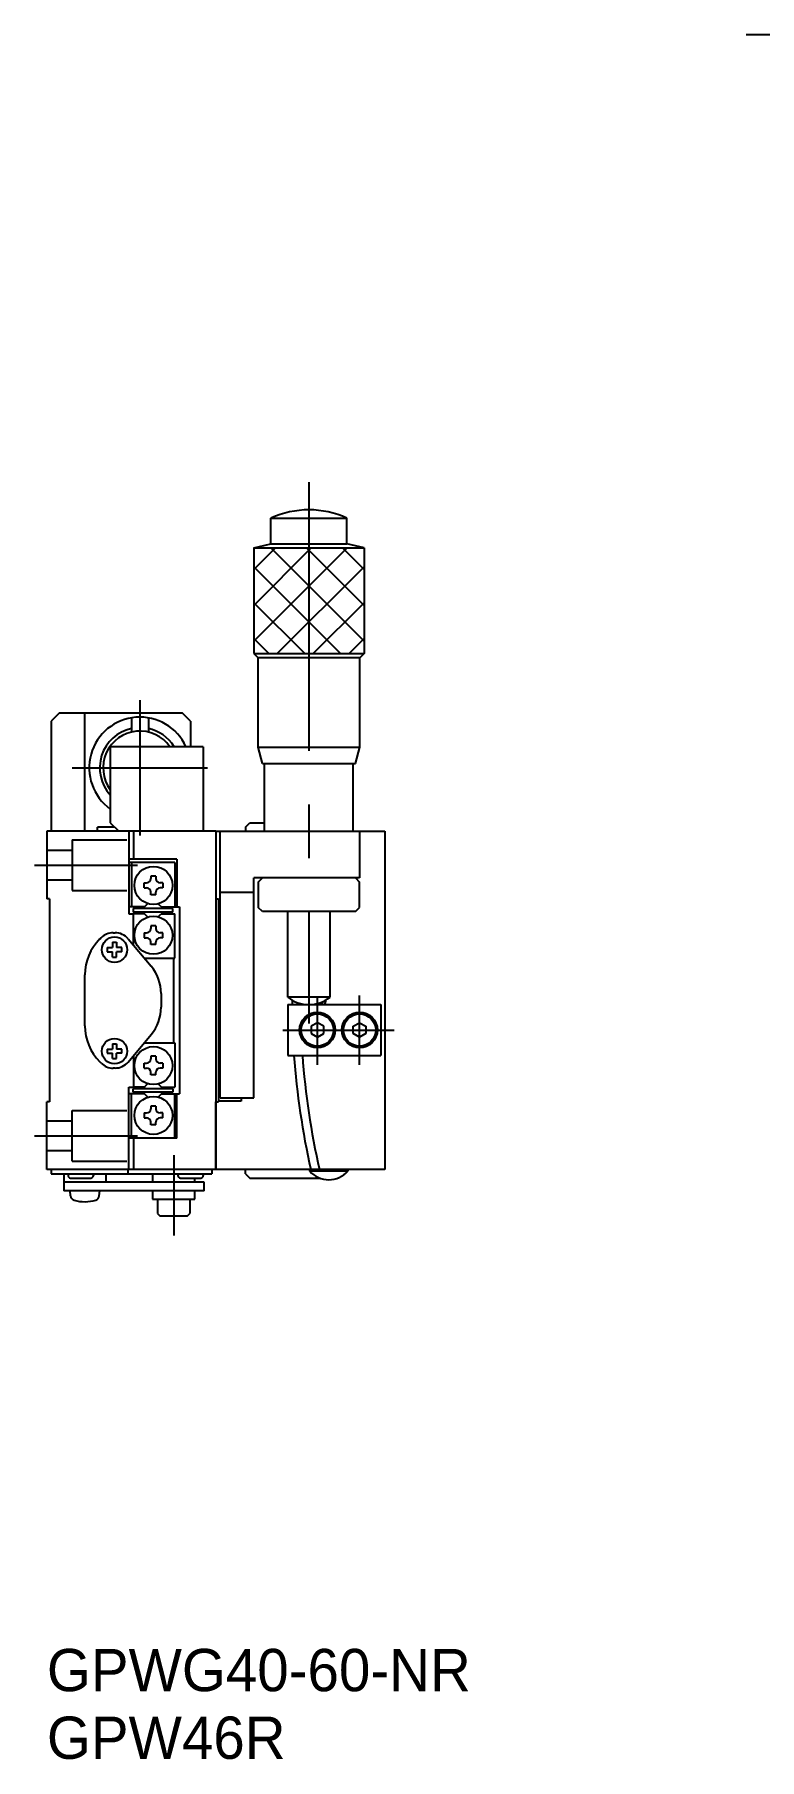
# Model space of a CAD drawing. Extents: x 361 to 615, y 544 to 782.
# Drawn here: x 361 to 446.7, y 545.9 to 749.8 of the extents above; entities that cross this region are included whole.
import ezdxf

# ---------------------------------------------------------------- set-up
doc = ezdxf.new("R2010")
doc.units = 0
doc.linetypes.add('CENTER', pattern=[50.8, 31.75, -6.35, 6.35, -6.35])
doc.layers.get('0').update_dxf_attribs({"linetype": 'CONTINUOUS'})
doc.layers.add('CENTER', color=1, linetype='CENTER')

msp = doc.modelspace()

# ---------------------------------------------------------------- linework, layer by layer
at = {"color": 7, "linetype": 'CONTINUOUS'}
for p, q in [((388.93, 692.63), (397.93, 692.63)), ((388.93, 689.63), (388.93, 692.63)), ((397.93, 689.63), (397.93, 692.63)), ((386.91, 689.13), (388.93, 689.63)), ((388.93, 689.63), (397.93, 689.63)), ((399.95, 689.13), (397.93, 689.63)), ((386.91, 689.13), (399.95, 689.13)), ((386.91, 689.13), (386.91, 676.63)), ((399.95, 689.13), (399.95, 676.63)), ((386.91, 676.63), (399.95, 676.63)), ((386.91, 676.63), (387.41, 676.13)), ((399.45, 676.13), (387.41, 676.13)), ((387.41, 665.57), (387.41, 676.13)), ((399.95, 676.63), (399.45, 676.13)), ((399.45, 665.57), (399.45, 676.13)), ((363.93, 669.63), (362.93, 668.63)), ((363.93, 669.63), (378.43, 669.63)), ((366.93, 655.63), (366.93, 669.63)), ((372.43, 669.05), (372.43, 667.37)), ((374.43, 669.05), (374.43, 667.37)), ((379.43, 668.63), (378.43, 669.63)), ((362.93, 668.63), (362.93, 655.63)), ((379.43, 668.63), (379.43, 665.63)), ((380.93, 665.63), (369.93, 665.63)), ((369.93, 665.63), (369.93, 656.63)), ((380.93, 665.63), (380.93, 655.63)), ((387.41, 665.57), (399.41, 665.57)), ((387.93, 663.63), (387.41, 665.57)), ((398.93, 663.63), (399.45, 665.57)), ((387.93, 663.63), (398.93, 663.63)), ((388.18, 655.63), (388.18, 663.63)), ((398.68, 655.63), (398.68, 663.63)), ((382.43, 655.63), (362.43, 655.63)), ((362.43, 655.63), (362.43, 647.63)), ((368.43, 655.63), (368.43, 656.13)), ((370.43, 656.13), (368.43, 656.13)), ((369.93, 656.63), (370.93, 655.63)), ((372.12, 655.63), (372.12, 645.88)), ((372.67, 655.63), (372.67, 652.33)), ((382.43, 655.63), (402.43, 655.63)), ((382.43, 655.63), (382.43, 647.63)), ((382.43, 655.63), (382.43, 615.63)), ((382.93, 624.13), (382.93, 655.63)), ((385.93, 656.13), (386.43, 656.63)), ((385.93, 656.13), (385.93, 655.63)), ((386.43, 656.63), (388.18, 656.63)), ((399.43, 655.63), (399.43, 650.13)), ((402.43, 655.63), (402.43, 615.63)), ((377.8, 652.33), (372.12, 652.33)), ((377.57, 651.93), (372.12, 651.93)), ((372.45, 651.93), (372.45, 646.68)), ((377.57, 651.93), (377.57, 646.68)), ((377.8, 652.33), (377.8, 646.68)), ((373.93, 648.93), (373.93, 649.53)), ((373.93, 649.53), (374.23, 649.53)), ((373.93, 648.93), (374.23, 648.93)), ((375.33, 650.33), (374.73, 650.33)), ((374.73, 650.33), (374.73, 650.03)), ((375.33, 650.33), (375.33, 650.03)), ((376.13, 649.53), (375.83, 649.53)), ((376.13, 648.93), (375.83, 648.93)), ((376.13, 649.53), (376.13, 648.93)), ((399.43, 650.13), (386.93, 650.13)), ((386.93, 624.13), (386.93, 650.13)), ((387.43, 649.63), (387.93, 650.13)), ((387.43, 649.63), (387.43, 646.63)), ((398.93, 650.13), (399.43, 649.63)), ((399.43, 646.63), (399.43, 649.63)), ((362.73, 647.63), (362.43, 647.63)), ((362.73, 647.63), (362.73, 623.63)), ((373.96, 646.68), (372.12, 646.68)), ((374.36, 647.09), (373.76, 646.48)), ((374.73, 648.13), (374.73, 648.43)), ((375.33, 648.13), (374.73, 648.13)), ((375.33, 648.13), (375.33, 648.43)), ((376.19, 646.48), (375.61, 647.06)), ((375.99, 646.68), (377.57, 646.68)), ((377.57, 646.68), (378.11, 646.68)), ((378.11, 646.68), (378.11, 624.58)), ((382.43, 647.63), (382.73, 647.63)), ((382.73, 647.63), (382.73, 623.63)), ((386.93, 648.38), (382.93, 648.38)), ((387.93, 646.13), (387.43, 646.63)), ((398.93, 646.13), (399.43, 646.63)), ((372.12, 645.88), (372.67, 645.88)), ((372.62, 646.48), (372.62, 646.08)), ((377.32, 646.48), (372.62, 646.48)), ((377.32, 646.08), (372.62, 646.08)), ((373.96, 645.88), (372.67, 645.88)), ((372.67, 642.16), (372.67, 645.88)), ((373.76, 646.08), (374.36, 645.48)), ((376.19, 646.08), (375.61, 645.51)), ((375.99, 645.88), (377.57, 645.88)), ((377.32, 646.08), (377.32, 646.48)), ((377.57, 640.63), (377.57, 645.88)), ((398.93, 646.13), (387.93, 646.13)), ((390.93, 636.01), (390.93, 646.13)), ((395.93, 636.01), (395.93, 646.13)), ((368.69, 642.89), (368.85, 643.05)), ((370.19, 642.51), (370.67, 642.51)), ((370.19, 642.51), (370.19, 641.87)), ((370.26, 643.63), (370.5, 643.63)), ((370.67, 642.51), (370.67, 641.87)), ((372.03, 642.92), (374.76, 639.67)), ((373.93, 643.63), (373.93, 643.03)), ((373.93, 643.63), (374.23, 643.63)), ((373.93, 643.03), (374.23, 643.03)), ((375.33, 644.43), (374.73, 644.43)), ((374.73, 644.43), (374.73, 644.13)), ((374.73, 642.23), (374.73, 642.53)), ((375.33, 644.43), (375.33, 644.13)), ((375.33, 642.23), (375.33, 642.53)), ((376.13, 643.63), (375.83, 643.63)), ((376.13, 643.03), (375.83, 643.03)), ((376.13, 643.03), (376.13, 643.63)), ((369.55, 641.87), (369.55, 641.39)), ((369.55, 641.87), (370.19, 641.87)), ((369.55, 641.39), (370.19, 641.39)), ((370.19, 640.75), (370.19, 641.39)), ((370.19, 640.75), (370.67, 640.75)), ((371.31, 641.87), (370.67, 641.87)), ((371.31, 641.39), (370.67, 641.39)), ((370.67, 640.75), (370.67, 641.39)), ((371.31, 641.39), (371.31, 641.87)), ((373.95, 640.63), (377.57, 640.63)), ((375.33, 642.23), (374.73, 642.23)), ((377.43, 630.63), (377.43, 640.63)), ((366.93, 632.62), (366.93, 638.65)), ((375.93, 636.45), (375.93, 634.82)), ((390.93, 635.13), (390.93, 629.13)), ((390.93, 635.13), (401.93, 635.13)), ((401.93, 635.13), (401.93, 629.13)), ((394.43, 633), (393.68, 632.57)), ((393.68, 632.57), (393.68, 631.7)), ((395.18, 632.57), (394.43, 633)), ((395.18, 631.7), (395.18, 632.57)), ((398.68, 632.57), (399.43, 633)), ((398.68, 631.7), (398.68, 632.57)), ((399.43, 633), (400.18, 632.57)), ((400.18, 632.57), (400.18, 631.7)), ((370.19, 630.51), (370.67, 630.51)), ((370.19, 630.51), (370.19, 629.87)), ((370.67, 630.51), (370.67, 629.87)), ((372.03, 628.35), (374.76, 631.6)), ((373.95, 630.63), (377.57, 630.63)), ((377.57, 630.63), (377.57, 625.38)), ((393.68, 631.7), (394.43, 631.27)), ((394.43, 631.27), (395.18, 631.7)), ((399.43, 631.27), (398.68, 631.7)), ((400.18, 631.7), (399.43, 631.27)), ((368.85, 628.22), (368.69, 628.38)), ((369.55, 629.87), (369.55, 629.39)), ((369.55, 629.87), (370.19, 629.87)), ((369.55, 629.39), (370.19, 629.39)), ((370.19, 628.75), (370.19, 629.39)), ((370.19, 628.75), (370.67, 628.75)), ((371.31, 629.87), (370.67, 629.87)), ((371.31, 629.39), (370.67, 629.39)), ((370.67, 628.75), (370.67, 629.39)), ((371.31, 629.39), (371.31, 629.87)), ((372.67, 629.11), (372.67, 625.38)), ((373.93, 627.63), (373.93, 628.23)), ((373.93, 628.23), (374.23, 628.23)), ((375.33, 629.03), (374.73, 629.03)), ((374.73, 629.03), (374.73, 628.73)), ((375.33, 629.03), (375.33, 628.73)), ((376.13, 628.23), (375.83, 628.23)), ((376.13, 628.23), (376.13, 627.63)), ((390.93, 629.13), (401.93, 629.13)), ((370.5, 627.63), (370.26, 627.63)), ((373.93, 627.63), (374.23, 627.63)), ((374.73, 626.83), (374.73, 627.13)), ((375.33, 626.83), (374.73, 626.83)), ((375.33, 626.83), (375.33, 627.13)), ((376.13, 627.63), (375.83, 627.63)), ((372.12, 615.63), (372.12, 625.38)), ((372.12, 625.38), (372.67, 625.38)), ((373.96, 624.58), (372.12, 624.58)), ((372.45, 619.33), (372.45, 624.58)), ((372.62, 624.78), (372.62, 625.18)), ((377.32, 625.18), (372.62, 625.18)), ((377.32, 624.78), (372.62, 624.78)), ((373.96, 625.38), (372.67, 625.38)), ((373.76, 625.18), (374.36, 625.79)), ((374.36, 624.18), (373.76, 624.78)), ((376.19, 625.18), (375.61, 625.76)), ((376.19, 624.78), (375.61, 624.21)), ((375.99, 625.38), (377.57, 625.38)), ((375.99, 624.58), (377.57, 624.58)), ((377.32, 625.18), (377.32, 624.78)), ((377.57, 624.58), (378.11, 624.58)), ((377.57, 619.33), (377.57, 624.58)), ((377.8, 619.33), (377.8, 624.58)), ((382.93, 624.13), (386.93, 624.13)), ((385.43, 624.13), (385.43, 623.73)), ((362.73, 623.63), (362.43, 623.63)), ((362.43, 615.63), (362.43, 623.63)), ((373.93, 622.33), (373.93, 621.73)), ((373.93, 622.33), (374.23, 622.33)), ((375.33, 623.13), (374.73, 623.13)), ((374.73, 623.13), (374.73, 622.83)), ((375.33, 623.13), (375.33, 622.83)), ((376.13, 622.33), (375.83, 622.33)), ((376.13, 621.73), (376.13, 622.33)), ((382.43, 623.63), (382.73, 623.63)), ((382.43, 615.63), (382.43, 623.63)), ((385.43, 623.73), (382.73, 623.73)), ((373.93, 621.73), (374.23, 621.73)), ((374.73, 620.93), (374.73, 621.23)), ((375.33, 620.93), (374.73, 620.93)), ((375.33, 620.93), (375.33, 621.23)), ((376.13, 621.73), (375.83, 621.73)), ((377.8, 619.33), (372.12, 619.33)), ((372.67, 619.33), (372.67, 615.63)), ((382.43, 615.63), (362.43, 615.63)), ((362.93, 615.63), (362.93, 615.13)), ((362.93, 615.13), (381.93, 615.13)), ((364.43, 615.13), (364.43, 614.13)), ((364.43, 614.13), (364.43, 613.13)), ((381.03, 614.13), (364.43, 614.13)), ((364.93, 615.13), (364.93, 614.93)), ((365.23, 614.63), (367.63, 614.63)), ((367.93, 615.13), (367.93, 614.93)), ((369.43, 614.13), (369.43, 615.13)), ((372.04, 615.13), (372.04, 615.63)), ((374.93, 615.13), (374.93, 614.13)), ((377.93, 615.13), (377.93, 614.93)), ((378.23, 614.63), (380.63, 614.63)), ((379.93, 614.13), (379.93, 614.63)), ((380.93, 615.13), (380.93, 614.93)), ((381.03, 613.13), (381.03, 614.13)), ((381.93, 615.63), (381.93, 615.13)), ((402.43, 615.63), (382.43, 615.63)), ((385.93, 615.13), (385.93, 615.63)), ((385.93, 615.13), (386.43, 614.63)), ((386.43, 614.63), (394.71, 614.63)), ((393.53, 615.45), (393.53, 615.63)), ((398.03, 615.45), (393.53, 615.45)), ((398.03, 615.63), (398.03, 615.45)), ((381.03, 613.13), (364.43, 613.13)), ((365.23, 612.54), (365.18, 613.13)), ((368.63, 612.53), (368.68, 613.13)), ((374.93, 613.13), (374.93, 612.13)), ((374.93, 612.13), (379.93, 612.13)), ((375.53, 612.13), (375.53, 610.43)), ((379.33, 612.13), (379.33, 610.43)), ((379.93, 612.13), (379.93, 613.13)), ((375.53, 610.43), (375.83, 610.13)), ((379.03, 610.13), (375.83, 610.13)), ((379.03, 610.13), (379.33, 610.43))]:
    msp.add_line(p, q, dxfattribs=at)
at = {"color": 3, "linetype": 'CONTINUOUS'}
for p, q in [((386.91, 678.1), (397.95, 689.13)), ((386.91, 682.34), (393.7, 689.13)), ((386.91, 686.59), (389.46, 689.13)), ((388.92, 689.13), (399.95, 678.1)), ((393.16, 689.13), (399.95, 682.34)), ((397.4, 689.13), (399.95, 686.59)), ((386.91, 686.89), (397.18, 676.63)), ((389.69, 676.63), (399.95, 686.89)), ((386.91, 682.65), (392.93, 676.63)), ((393.93, 676.63), (399.95, 682.65)), ((386.91, 678.41), (388.69, 676.63)), ((398.18, 676.63), (399.95, 678.41)), ((362.43, 653.38), (365.43, 653.38)), ((365.43, 654.63), (371.9, 654.63)), ((365.43, 654.63), (365.43, 648.63)), ((362.43, 649.88), (365.43, 649.88)), ((365.43, 648.63), (371.9, 648.63)), ((395.93, 636.01), (390.93, 636.01)), ((365.43, 622.63), (371.9, 622.63)), ((365.43, 616.63), (365.43, 622.63)), ((362.43, 621.38), (365.43, 621.38)), ((362.43, 617.88), (365.43, 617.88)), ((365.43, 616.63), (371.9, 616.63))]:
    msp.add_line(p, q, dxfattribs=at)
at = {"color": 7, "linetype": 'CONTINUOUS'}
for centre, radius in [((375.03, 649.23), 2.25), ((375.03, 643.33), 2.25), ((370.43, 641.63), 1.5), ((394.43, 632.13), 2.1), ((394.43, 632.13), 1.9), ((399.43, 632.13), 2.1), ((399.43, 632.13), 1.9), ((370.43, 629.63), 1.5), ((375.03, 627.93), 2.25), ((375.03, 622.03), 2.25)]:
    msp.add_circle(centre, radius, dxfattribs=at)
for centre, radius, start, end in [((393.43, 683.01), 10.62, 64.9423, 115.0577), ((373.43, 663.13), 6, 24.6243, 234.3146), ((373.43, 663.13), 4.35, 35.0795, 216.4285), ((374.23, 650.03), 0.5, 270, 0), ((374.23, 648.43), 0.5, 0, 90), ((375.83, 650.03), 0.5, 180, 270), ((375.83, 648.43), 0.5, 90, 180), ((372.93, 638.65), 6, 135, 180), ((370.26, 641.63), 2, 90, 135), ((370.5, 641.63), 2, 40, 90), ((374.23, 644.13), 0.5, 270, 0), ((374.23, 642.53), 0.5, 0, 90), ((375.83, 644.13), 0.5, 180, 270), ((375.83, 642.53), 0.5, 90, 180), ((370.93, 636.45), 5, 0, 40), ((370.93, 634.82), 5, 320, 0), ((393.43, 639.13), 4, 231.2775, 308.6822), ((482.43, 635.63), 91, 179.9774, 180.3148), ((482.43, 635.63), 90, 180.2376, 180.3183), ((372.93, 632.62), 6, 180, 225), ((370.26, 629.63), 2, 225, 270), ((370.5, 629.63), 2, 270, 320), ((374.23, 628.73), 0.5, 270, 0), ((375.83, 628.73), 0.5, 180, 270), ((482.43, 635.63), 91, 184.096, 192.6961), ((482.43, 635.63), 90, 184.1416, 192.8396), ((374.23, 627.13), 0.5, 0, 90), ((375.83, 627.13), 0.5, 90, 180), ((374.23, 622.83), 0.5, 270, 0), ((375.83, 622.83), 0.5, 180, 270), ((374.23, 621.23), 0.5, 0, 90), ((375.83, 621.23), 0.5, 90, 180), ((365.23, 614.93), 0.3, 180, 270), ((367.63, 614.93), 0.3, 270, 0), ((378.23, 614.93), 0.3, 180, 270), ((380.63, 614.93), 0.3, 270, 0), ((395.78, 617.43), 3, 221.4096, 318.5904), ((365.83, 612.59), 0.6, 185, 253.6123), ((366.93, 616.33), 4.5, 253.6123, 286.5873), ((368.05, 612.58), 0.58, 286.5873, 355)]:
    msp.add_arc(centre, radius, start, end, dxfattribs=at)
at = {"color": 3, "linetype": 'CONTINUOUS'}
for centre, radius, start, end in [((373.43, 663.13), 4.75, 102.1532, 222.5368), ((373.43, 663.13), 4.75, 31.7569, 77.8468), ((394.43, 635.63), 0.7, 314.4153, 349.6193), ((394.43, 635.63), 1, 330.0001, 2.0364)]:
    msp.add_arc(centre, radius, start, end, dxfattribs=at)
at = {"layer": 'CENTER', "color": 1, "linetype": 'CENTER'}
for p, q in [((445.15, 749.83), (463.05, 749.83)), ((393.43, 696.9), (393.43, 632.89)), ((373.43, 671.13), (373.43, 655.13)), ((365.43, 663.13), (381.43, 663.13)), ((360.96, 651.63), (373.16, 651.63)), ((394.43, 628.03), (394.43, 636.03)), ((399.43, 628.03), (399.43, 636.23)), ((390.33, 632.13), (403.53, 632.13)), ((360.96, 619.63), (373.16, 619.63)), ((377.43, 617.32), (377.43, 607.85))]:
    msp.add_line(p, q, dxfattribs=at)

# ---------------------------------------------------------------- texts
at = {"color": 7, "linetype": 'CONTINUOUS'}
for s, p in [('GPWG40-60-NR', (362.43, 553.96)), ('GPW46R', (362.43, 545.96))]:
    msp.add_text(s, height=5, dxfattribs=at).set_placement(p)

doc.saveas('drawing.dxf')
